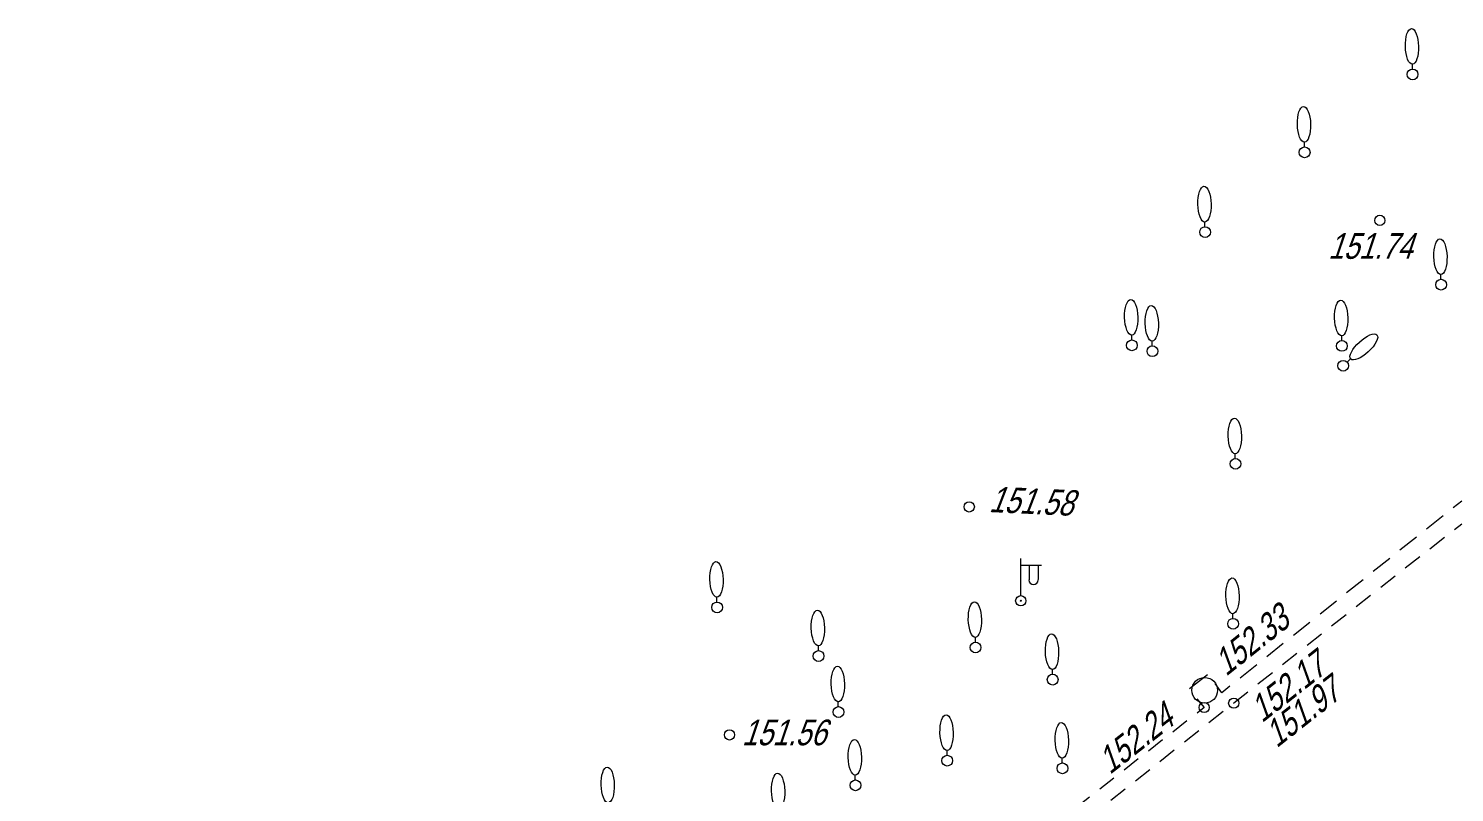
# Model space of a CAD drawing. Header units: metres. Extents: x 382 to 851, y 14083 to 14440.
# Drawn here: x 694.2 to 749.7, y 14354 to 14383.7 of the extents above; entities that cross this region are included whole.
import ezdxf
from ezdxf.enums import TextEntityAlignment as Align

# ---------------------------------------------------------------- set-up
doc = ezdxf.new("R2010")
doc.units = ezdxf.units.M
doc.header["$MEASUREMENT"] = 0
for name, color, linetype, lineweight in [('Бортовой камень', 7, 'Continuous', 25), ('Горизонтали', 7, 'Continuous', 25), ('Граница улицы', 7, 'Continuous', 25), ('Колодцы', 7, 'Continuous', 25), ('Отдельно стоящее дерево', 7, 'Continuous', 25), ('Фонари', 7, 'Continuous', 25)]:
    doc.layers.add(name, color=color, linetype=linetype, lineweight=lineweight)
doc.styles.add('Style-RUSSIAN_1251 I 0.32289', font='RUSSIAN_1251.shx', dxfattribs={"oblique": 18.5})

# ---------------------------------------------------------------- blocks, each defined once
blk = doc.blocks.new('PIKET_126')
at = {"layer": 'Горизонтали', "color": 251, "linetype": 'Continuous', "lineweight": 9}
blk.add_arc((0, 0), 0.2, 0, 360, dxfattribs=at)
blk = doc.blocks.new('DEREVO_197')
at = {"layer": 'Отдельно стоящее дерево', "color": 251, "linetype": 'Continuous', "lineweight": 9, "flags": 128}
blk.add_lwpolyline([(-0.007, 0.21), (-0.007, 0.393)], dxfattribs=at)
at = {"layer": 'Отдельно стоящее дерево', "color": 251, "linetype": 'Continuous', "lineweight": 9}
blk.add_arc((0, 0), 0.21, 0, 359.99999, dxfattribs=at)
blk.add_ellipse((-0.0255, 1.088), major_axis=(-0.0185, 0.695), ratio=0.3698286, dxfattribs=at)
blk = doc.blocks.new('DEREVO_199')
at = {"layer": 'Отдельно стоящее дерево', "color": 251, "linetype": 'Continuous', "lineweight": 9, "flags": 128}
blk.add_lwpolyline([(-0.007, 0.21), (-0.007, 0.393)], dxfattribs=at)
at = {"layer": 'Отдельно стоящее дерево', "color": 251, "linetype": 'Continuous', "lineweight": 9}
blk.add_arc((0, 0), 0.21, 0, 360, dxfattribs=at)
blk.add_ellipse((-0.025, 1.088), major_axis=(-0.019, 0.695), ratio=0.369829, dxfattribs=at)
blk = doc.blocks.new('DEREVO_200')
at = {"layer": 'Отдельно стоящее дерево', "color": 251, "linetype": 'Continuous', "lineweight": 9, "flags": 128}
blk.add_lwpolyline([(-0.007, 0.21), (-0.007, 0.393)], dxfattribs=at)
at = {"layer": 'Отдельно стоящее дерево', "color": 251, "linetype": 'Continuous', "lineweight": 9}
blk.add_arc((0, 0), 0.21, 0, 359.99999, dxfattribs=at)
blk.add_ellipse((-0.0255, 1.088), major_axis=(-0.0185, 0.695), ratio=0.3698286, dxfattribs=at)
blk = doc.blocks.new('DEREVO_201')
at = {"layer": 'Отдельно стоящее дерево', "color": 251, "linetype": 'Continuous', "lineweight": 9, "flags": 128}
blk.add_lwpolyline([(-0.007, 0.21), (-0.007, 0.393)], dxfattribs=at)
at = {"layer": 'Отдельно стоящее дерево', "color": 251, "linetype": 'Continuous', "lineweight": 9}
blk.add_arc((0, 0), 0.21, 0, 359.99999, dxfattribs=at)
blk.add_ellipse((-0.0255, 1.088), major_axis=(-0.0185, 0.695), ratio=0.3698286, dxfattribs=at)
blk = doc.blocks.new('DEREVO_202')
at = {"layer": 'Отдельно стоящее дерево', "color": 251, "linetype": 'Continuous', "lineweight": 9, "flags": 128}
blk.add_lwpolyline([(-0.007, 0.21), (-0.007, 0.393)], dxfattribs=at)
at = {"layer": 'Отдельно стоящее дерево', "color": 251, "linetype": 'Continuous', "lineweight": 9}
blk.add_arc((0, 0), 0.21, 0, 359.99999, dxfattribs=at)
blk.add_ellipse((-0.0255, 1.088), major_axis=(-0.0185, 0.695), ratio=0.3698286, dxfattribs=at)
blk = doc.blocks.new('DEREVO_369')
at = {"layer": 'Отдельно стоящее дерево', "color": 251, "linetype": 'Continuous', "lineweight": 9, "flags": 128}
blk.add_lwpolyline([(-0.007, 0.21), (-0.007, 0.393)], dxfattribs=at)
at = {"layer": 'Отдельно стоящее дерево', "color": 251, "linetype": 'Continuous', "lineweight": 9}
blk.add_arc((0, 0), 0.21, 0, 359.99999, dxfattribs=at)
blk.add_ellipse((-0.0255, 1.088), major_axis=(-0.0185, 0.695), ratio=0.3698286, dxfattribs=at)
blk = doc.blocks.new('DEREVO_371')
at = {"layer": 'Отдельно стоящее дерево', "color": 251, "linetype": 'Continuous', "lineweight": 9, "flags": 128}
blk.add_lwpolyline([(-0.007, 0.21), (-0.007, 0.393)], dxfattribs=at)
at = {"layer": 'Отдельно стоящее дерево', "color": 251, "linetype": 'Continuous', "lineweight": 9}
blk.add_arc((0, 0), 0.21, 0, 359.99999, dxfattribs=at)
blk.add_ellipse((-0.0255, 1.088), major_axis=(-0.0185, 0.695), ratio=0.3698286, dxfattribs=at)
blk = doc.blocks.new('DEREVO_372')
at = {"layer": 'Отдельно стоящее дерево', "color": 251, "linetype": 'Continuous', "lineweight": 9, "flags": 128}
blk.add_lwpolyline([(-0.007, 0.21), (-0.007, 0.393)], dxfattribs=at)
at = {"layer": 'Отдельно стоящее дерево', "color": 251, "linetype": 'Continuous', "lineweight": 9}
blk.add_arc((0, 0), 0.21, 0, 360, dxfattribs=at)
blk.add_ellipse((-0.025, 1.088), major_axis=(-0.019, 0.695), ratio=0.369829, dxfattribs=at)
blk = doc.blocks.new('DEREVO_373')
at = {"layer": 'Отдельно стоящее дерево', "color": 251, "linetype": 'Continuous', "lineweight": 9, "flags": 128}
blk.add_lwpolyline([(-0.007, 0.21), (-0.007, 0.393)], dxfattribs=at)
at = {"layer": 'Отдельно стоящее дерево', "color": 251, "linetype": 'Continuous', "lineweight": 9}
blk.add_arc((0, 0), 0.21, 0, 360, dxfattribs=at)
blk.add_ellipse((-0.025, 1.088), major_axis=(-0.019, 0.695), ratio=0.369829, dxfattribs=at)
blk = doc.blocks.new('DEREVO_374')
at = {"layer": 'Отдельно стоящее дерево', "color": 251, "linetype": 'Continuous', "lineweight": 9, "flags": 128}
blk.add_lwpolyline([(-0.007, 0.21), (-0.007, 0.393)], dxfattribs=at)
at = {"layer": 'Отдельно стоящее дерево', "color": 251, "linetype": 'Continuous', "lineweight": 9}
blk.add_arc((0, 0), 0.21, 0, 360, dxfattribs=at)
blk.add_ellipse((-0.025, 1.088), major_axis=(-0.019, 0.695), ratio=0.369829, dxfattribs=at)
blk = doc.blocks.new('DEREVO_375')
at = {"layer": 'Отдельно стоящее дерево', "color": 251, "linetype": 'Continuous', "lineweight": 9, "flags": 128}
blk.add_lwpolyline([(-0.007, 0.21), (-0.007, 0.393)], dxfattribs=at)
at = {"layer": 'Отдельно стоящее дерево', "color": 251, "linetype": 'Continuous', "lineweight": 9}
blk.add_arc((0, 0), 0.21, 0, 359.99999, dxfattribs=at)
blk.add_ellipse((-0.0255, 1.088), major_axis=(-0.0185, 0.695), ratio=0.3698286, dxfattribs=at)
blk = doc.blocks.new('DEREVO_376')
at = {"layer": 'Отдельно стоящее дерево', "color": 251, "linetype": 'Continuous', "lineweight": 9, "flags": 128}
blk.add_lwpolyline([(-0.007, 0.21), (-0.007, 0.393)], dxfattribs=at)
at = {"layer": 'Отдельно стоящее дерево', "color": 251, "linetype": 'Continuous', "lineweight": 9}
blk.add_arc((0, 0), 0.21, 0, 359.99999, dxfattribs=at)
blk.add_ellipse((-0.0255, 1.088), major_axis=(-0.0185, 0.695), ratio=0.3698286, dxfattribs=at)
blk = doc.blocks.new('DEREVO_377')
at = {"layer": 'Отдельно стоящее дерево', "color": 251, "linetype": 'Continuous', "lineweight": 9, "flags": 128}
blk.add_lwpolyline([(-0.007, 0.21), (-0.007, 0.393)], dxfattribs=at)
at = {"layer": 'Отдельно стоящее дерево', "color": 251, "linetype": 'Continuous', "lineweight": 9}
blk.add_arc((0, 0), 0.21, 0, 360, dxfattribs=at)
blk.add_ellipse((-0.025, 1.088), major_axis=(-0.019, 0.695), ratio=0.369829, dxfattribs=at)
blk = doc.blocks.new('DEREVO_378')
at = {"layer": 'Отдельно стоящее дерево', "color": 251, "linetype": 'Continuous', "lineweight": 9, "flags": 128}
blk.add_lwpolyline([(-0.007, 0.21), (-0.007, 0.393)], dxfattribs=at)
at = {"layer": 'Отдельно стоящее дерево', "color": 251, "linetype": 'Continuous', "lineweight": 9}
blk.add_arc((0, 0), 0.21, 0, 360, dxfattribs=at)
blk.add_ellipse((-0.026, 1.088), major_axis=(-0.019, 0.695), ratio=0.369829, dxfattribs=at)
blk = doc.blocks.new('DEREVO_379')
at = {"layer": 'Отдельно стоящее дерево', "color": 251, "linetype": 'Continuous', "lineweight": 9, "flags": 128}
blk.add_lwpolyline([(-0.007, 0.21), (-0.007, 0.393)], dxfattribs=at)
at = {"layer": 'Отдельно стоящее дерево', "color": 251, "linetype": 'Continuous', "lineweight": 9}
blk.add_arc((0, 0), 0.21, 0, 360, dxfattribs=at)
blk.add_ellipse((-0.025, 1.088), major_axis=(-0.019, 0.695), ratio=0.369829, dxfattribs=at)
blk = doc.blocks.new('DEREVO_380')
at = {"layer": 'Отдельно стоящее дерево', "color": 251, "linetype": 'Continuous', "lineweight": 9, "flags": 128}
blk.add_lwpolyline([(-0.007, 0.21), (-0.007, 0.393)], dxfattribs=at)
at = {"layer": 'Отдельно стоящее дерево', "color": 251, "linetype": 'Continuous', "lineweight": 9}
blk.add_arc((0, 0), 0.21, 0, 360, dxfattribs=at)
blk.add_ellipse((-0.025, 1.088), major_axis=(-0.019, 0.695), ratio=0.369829, dxfattribs=at)
blk = doc.blocks.new('DEREVO_381')
at = {"layer": 'Отдельно стоящее дерево', "color": 251, "linetype": 'Continuous', "lineweight": 9, "flags": 128}
blk.add_lwpolyline([(-0.007, 0.21), (-0.007, 0.393)], dxfattribs=at)
at = {"layer": 'Отдельно стоящее дерево', "color": 251, "linetype": 'Continuous', "lineweight": 9}
blk.add_arc((0, 0), 0.21, 0, 359.99999, dxfattribs=at)
blk.add_ellipse((-0.0255, 1.088), major_axis=(-0.0185, 0.695), ratio=0.3698286, dxfattribs=at)
blk = doc.blocks.new('DEREVO_382')
at = {"layer": 'Отдельно стоящее дерево', "color": 251, "linetype": 'Continuous', "lineweight": 9, "flags": 128}
blk.add_lwpolyline([(-0.007, 0.21), (-0.007, 0.393)], dxfattribs=at)
at = {"layer": 'Отдельно стоящее дерево', "color": 251, "linetype": 'Continuous', "lineweight": 9}
blk.add_arc((0, 0), 0.21, 0, 359.99999, dxfattribs=at)
blk.add_ellipse((-0.0255, 1.088), major_axis=(-0.0185, 0.695), ratio=0.3698286, dxfattribs=at)
blk = doc.blocks.new('DEREVO_383')
at = {"layer": 'Отдельно стоящее дерево', "color": 251, "linetype": 'Continuous', "lineweight": 9, "flags": 128}
blk.add_lwpolyline([(-0.007, 0.21), (-0.007, 0.393)], dxfattribs=at)
at = {"layer": 'Отдельно стоящее дерево', "color": 251, "linetype": 'Continuous', "lineweight": 9}
blk.add_arc((0, 0), 0.21, 0, 359.99999, dxfattribs=at)
blk.add_ellipse((-0.0255, 1.088), major_axis=(-0.0185, 0.695), ratio=0.3698286, dxfattribs=at)
blk = doc.blocks.new('DEREVO_384')
at = {"layer": 'Отдельно стоящее дерево', "color": 251, "linetype": 'Continuous', "lineweight": 9, "flags": 128}
blk.add_lwpolyline([(-0.007, 0.21), (-0.007, 0.393)], dxfattribs=at)
at = {"layer": 'Отдельно стоящее дерево', "color": 251, "linetype": 'Continuous', "lineweight": 9}
blk.add_arc((0, 0), 0.21, 0, 359.99999, dxfattribs=at)
blk.add_ellipse((-0.0255, 1.088), major_axis=(-0.0185, 0.695), ratio=0.3698286, dxfattribs=at)
blk = doc.blocks.new('FONAR5_14')
at = {"layer": 'Фонари', "color": 251, "linetype": 'Continuous', "lineweight": 9}
for p, q in [((0.003, 0.2), (0.003, 1.641)), ((0.017, 1.388), (0.805, 1.388)), ((0.322, 1.371), (0.322, 0.816)), ((0.676, 1.378), (0.676, 0.823))]:
    blk.add_line(p, q, dxfattribs=at)
for centre, radius, start, end in [((0.496, 0.809), 0.181, 180, 0), ((0, 0), 0.2, 0, 360), ((0, 0), 0.02, 0, 360)]:
    blk.add_arc(centre, radius, start, end, dxfattribs=at)
blk = doc.blocks.new('PIKET_306')
at = {"layer": 'Горизонтали', "color": 251, "linetype": 'Continuous', "lineweight": 9}
blk.add_arc((-0.00015, -0.0003), 0.2, 0, 359.999994, dxfattribs=at)
blk = doc.blocks.new('KOLOD_70')
at = {"layer": 'Колодцы', "color": 251, "linetype": 'Continuous', "lineweight": 9}
blk.add_arc((0, 0), 0.5, 0, 360, dxfattribs=at)
blk = doc.blocks.new('PIKET_349')
at = {"layer": 'Горизонтали', "color": 251, "linetype": 'Continuous', "lineweight": 9}
blk.add_arc((0, 0), 0.2, 0, 360, dxfattribs=at)
blk = doc.blocks.new('PIKET_350')
at = {"layer": 'Горизонтали', "color": 251, "linetype": 'Continuous', "lineweight": 9}
blk.add_arc((0, 0), 0.2, 0, 360, dxfattribs=at)
blk = doc.blocks.new('PIKET_351')
at = {"layer": 'Горизонтали', "color": 251, "linetype": 'Continuous', "lineweight": 9}
blk.add_arc((0, 0), 0.2, 0, 360, dxfattribs=at)
blk = doc.blocks.new('msdElementTypeLineString_104')
at = {"layer": 'Граница улицы', "color": 251, "linetype": 'Continuous', "lineweight": 9}
for p, q in [((45.751, 32.581), (45.474, 32.365)), ((45.08, 32.057), (44.527, 31.624)), ((44.133, 31.317), (43.58, 30.884)), ((43.186, 30.576), (42.633, 30.144)), ((42.239, 29.836), (41.686, 29.403)), ((41.292, 29.095), (40.739, 28.663)), ((40.345, 28.355), (39.792, 27.923)), ((39.398, 27.615), (38.845, 27.182)), ((38.451, 26.874), (37.898, 26.442)), ((37.504, 26.134), (36.95, 25.702)), ((36.557, 25.394), (36.003, 24.961)), ((35.609, 24.654), (35.052, 24.226)), ((34.656, 23.922), (34.099, 23.494)), ((33.702, 23.189), (33.145, 22.762)), ((32.749, 22.457), (32.192, 22.029)), ((31.796, 21.725), (31.239, 21.297)), ((30.842, 20.993), (30.285, 20.565)), ((29.889, 20.26), (29.332, 19.833)), ((28.935, 19.528), (28.379, 19.1)), ((27.982, 18.796), (27.425, 18.368)), ((27.029, 18.063), (26.472, 17.636)), ((26.075, 17.331), (25.519, 16.903)), ((0.794, 16.146), (0.583, 16.426)), ((25.122, 16.599), (24.565, 16.171)), ((24.169, 15.867), (23.612, 15.439)), ((0.896, 14.468), (0.445, 15.006)), ((23.215, 15.134), (22.658, 14.707)), ((22.262, 14.402), (21.705, 13.974)), ((21.309, 13.67), (20.752, 13.242)), ((1.594, 12.211), (1.476, 12.904)), ((20.355, 12.938), (19.798, 12.51)), ((1.797, 11.026), (1.679, 11.719)), ((19.402, 12.205), (18.845, 11.778)), ((18.448, 11.473), (17.892, 11.045)), ((17.495, 10.741), (16.938, 10.313)), ((1.966, 9.836), (1.87, 10.532)), ((2.13, 8.646), (2.034, 9.341)), ((15.587, 9.277), (15.03, 8.851)), ((14.632, 8.547), (14.075, 8.121)), ((13.677, 7.817), (13.12, 7.391)), ((2.339, 6.252), (2.295, 6.953)), ((12.722, 7.087), (12.164, 6.661)), ((11.767, 6.357), (11.209, 5.931)), ((10.812, 5.627), (10.254, 5.201)), ((2.596, 3.862), (2.509, 4.559)), ((9.857, 4.897), (9.299, 4.471)), ((8.902, 4.167), (8.344, 3.74)), ((7.947, 3.437), (7.389, 3.01)), ((6.992, 2.707), (6.434, 2.28)), ((3.065, 1.506), (2.91, 2.191)), ((6.037, 1.977), (5.479, 1.55)), ((5.082, 1.247), (4.524, 0.82)), ((3.362, 0.342), (3.183, 1.021)), ((4.127, 0.517), (3.569, 0.09))]:
    blk.add_line(p, q, dxfattribs=at)
at = {"layer": 'Граница улицы', "color": 251, "linetype": 'Continuous', "lineweight": 9, "flags": 128}
for points in [[(0.124, 15.39), (0, 15.537), (0.407, 15.843)], [(1.377, 13.394), (1.269, 13.927), (1.182, 14.059)], [(16.542, 10.009), (16.067, 9.644), (15.985, 9.581)], [(2.265, 7.452), (2.24, 7.847), (2.198, 8.15)], [(2.448, 5.055), (2.377, 5.627), (2.369, 5.753)], [(2.8, 2.679), (2.672, 3.248), (2.657, 3.366)]]:
    blk.add_lwpolyline(points, dxfattribs=at)
blk = doc.blocks.new('msdElementTypeLineString_114')
at = {"layer": 'Бортовой камень', "color": 251, "linetype": 'Continuous', "lineweight": 9}
for p, q in [((0.716, 1.275), (0.018, 0.721)), ((1.273, 0.565), (1.014, 0.928)), ((0.306, 0.341), (0.592, 0))]:
    blk.add_line(p, q, dxfattribs=at)
blk = doc.blocks.new('msdElementTypeLineString_138')
at = {"layer": 'Граница улицы', "color": 251, "linetype": 'Continuous', "lineweight": 9}
for p, q in [((9.339, 7.467), (9.013, 7.211)), ((8.622, 6.899), (7.975, 6.382)), ((7.585, 6.069), (6.938, 5.552)), ((6.548, 5.239), (5.901, 4.722)), ((5.51, 4.409), (4.863, 3.892)), ((4.473, 3.579), (3.826, 3.061)), ((3.435, 2.749), (2.789, 2.231)), ((2.398, 1.919), (1.751, 1.401)), ((1.361, 1.089), (0.714, 0.571)), ((0.323, 0.259), (0, 0))]:
    blk.add_line(p, q, dxfattribs=at)
blk = doc.blocks.new('msdElementTypeLineString_139')
at = {"layer": 'Бортовой камень', "color": 251, "linetype": 'Continuous', "lineweight": 9}
for p, q in [((51.8, 40.365), (51.519, 40.144)), ((51.125, 39.835), (50.563, 39.392)), ((50.169, 39.083), (49.606, 38.641)), ((49.213, 38.332), (48.65, 37.889)), ((48.257, 37.58), (47.694, 37.137)), ((47.301, 36.828), (46.738, 36.386)), ((46.345, 36.077), (45.782, 35.634)), ((45.389, 35.325), (44.826, 34.882)), ((44.433, 34.573), (43.87, 34.131)), ((42.523, 33.068), (41.961, 32.624)), ((41.569, 32.313), (41.008, 31.869)), ((40.616, 31.558), (40.055, 31.113)), ((39.663, 30.803), (39.101, 30.358)), ((38.71, 30.048), (38.148, 29.603)), ((37.756, 29.292), (37.195, 28.848)), ((36.803, 28.537), (36.242, 28.093)), ((35.85, 27.782), (35.289, 27.337)), ((34.897, 27.027), (34.335, 26.582)), ((33.943, 26.272), (33.382, 25.827)), ((32.032, 24.768), (31.464, 24.331)), ((31.068, 24.026), (30.501, 23.589)), ((30.105, 23.284), (29.538, 22.846)), ((29.142, 22.541), (28.574, 22.104)), ((28.178, 21.799), (27.611, 21.362)), ((27.215, 21.057), (26.647, 20.62)), ((26.251, 20.315), (25.684, 19.878)), ((25.288, 19.572), (24.721, 19.135)), ((24.325, 18.83), (23.757, 18.393)), ((23.361, 18.088), (22.794, 17.651)), ((22.398, 17.346), (21.831, 16.909)), ((21.435, 16.603), (20.867, 16.166)), ((20.471, 15.861), (19.904, 15.424)), ((19.508, 15.119), (18.941, 14.682)), ((18.544, 14.377), (17.977, 13.94)), ((17.581, 13.635), (17.014, 13.197)), ((16.618, 12.892), (16.05, 12.455)), ((15.654, 12.15), (15.087, 11.713)), ((14.691, 11.408), (14.124, 10.971)), ((13.728, 10.666), (13.16, 10.229)), ((11.802, 9.18), (11.235, 8.742)), ((10.84, 8.436), (10.273, 7.998)), ((9.878, 7.692), (9.311, 7.254)), ((8.916, 6.948), (8.349, 6.51)), ((7.953, 6.204), (7.387, 5.766)), ((6.991, 5.46), (6.425, 5.022)), ((6.031, 4.715), (5.467, 4.274)), ((5.073, 3.966), (4.508, 3.525)), ((4.115, 3.217), (3.55, 2.776)), ((3.156, 2.468), (2.592, 2.027)), ((2.198, 1.719), (1.634, 1.278)), ((1.24, 0.97), (0.676, 0.528)), ((0.282, 0.221), (0, 0))]:
    blk.add_line(p, q, dxfattribs=at)
at = {"layer": 'Бортовой камень', "color": 251, "linetype": 'Continuous', "lineweight": 9, "flags": 128}
for points in [[(43.477, 33.822), (42.932, 33.392), (42.914, 33.379)], [(32.99, 25.517), (32.53, 25.152), (32.428, 25.073)], [(12.764, 9.923), (12.547, 9.756), (12.197, 9.486)]]:
    blk.add_lwpolyline(points, dxfattribs=at)

msp = doc.modelspace()

# ---------------------------------------------------------------- block references
at = {"layer": 'Бортовой камень', "color": 251, "linetype": 'Continuous', "lineweight": 9}
for name, p in [('msdElementTypeLineString_139', (698.2, 14324.066)), ('msdElementTypeLineString_114', (739.388, 14357.29))]:
    msp.add_blockref(name, p, dxfattribs=at)
at = {"layer": 'Горизонтали', "color": 251, "linetype": 'Continuous', "lineweight": 9}
for name, p in [('PIKET_351', (746.814, 14376.251)), ('PIKET_306', (730.836, 14365.097)), ('PIKET_350', (739.98, 14357.29)), ('PIKET_126', (741.132, 14357.458)), ('PIKET_349', (721.508, 14356.224))]:
    msp.add_blockref(name, p, dxfattribs=at)
at = {"layer": 'Граница улицы', "color": 251, "linetype": 'Continuous', "lineweight": 9}
for name, p in [('msdElementTypeLineString_138', (740.661, 14357.855)), ('msdElementTypeLineString_104', (694.229, 14324.709))]:
    msp.add_blockref(name, p, dxfattribs=at)
at = {"layer": 'Колодцы', "color": 251, "linetype": 'Continuous', "lineweight": 9}
msp.add_blockref('KOLOD_70', (740.001, 14357.96), dxfattribs=at)
at = {"layer": 'Отдельно стоящее дерево', "color": 251, "linetype": 'Continuous', "lineweight": 9}
for name, p in [('DEREVO_384', (748.09, 14381.931)), ('DEREVO_383', (743.888, 14378.898)), ('DEREVO_382', (740.016, 14375.793)), ('DEREVO_379', (749.198, 14373.747)), ('DEREVO_381', (737.166, 14371.386)), ('DEREVO_380', (737.965, 14371.158)), ('DEREVO_377', (745.337, 14371.363)), ('DEREVO_376', (741.198, 14366.773)), ('DEREVO_373', (721.025, 14361.185)), ('DEREVO_202', (741.106, 14360.547)), ('DEREVO_374', (724.972, 14359.292)), ('DEREVO_375', (731.083, 14359.625)), ('DEREVO_201', (734.084, 14358.375)), ('DEREVO_372', (725.749, 14357.113)), ('DEREVO_199', (729.98, 14355.221)), ('DEREVO_200', (734.464, 14354.921)), ('DEREVO_197', (726.411, 14354.26)), ('DEREVO_369', (716.794, 14353.19)), ('DEREVO_371', (723.425, 14352.956))]:
    msp.add_blockref(name, p, dxfattribs=at)
at = {"layer": 'Отдельно стоящее дерево', "color": 251, "linetype": 'Continuous', "lineweight": 9, "rotation": 311.042359291395}
msp.add_blockref('DEREVO_378', (745.388, 14370.591), dxfattribs=at)
at = {"layer": 'Фонари', "color": 251, "linetype": 'Continuous', "lineweight": 9}
msp.add_blockref('FONAR5_14', (732.841, 14361.445), dxfattribs=at)

# ---------------------------------------------------------------- texts
at = {"layer": 'Горизонтали', "color": 251, "linetype": 'Continuous', "lineweight": 9, "style": 'Style-RUSSIAN_1251 I 0.32289', "oblique": 18.5, "width": 0.8}
for s, p in [('151.74', (744.799, 14374.753)), ('151.56', (721.984, 14355.819))]:
    msp.add_text(s, height=1, dxfattribs=at).set_placement(p)
at = {"layer": 'Горизонтали', "color": 251, "linetype": 'Continuous', "lineweight": 9, "style": 'Style-RUSSIAN_1251 I 0.32289', "oblique": 18.5}
for s, rotation, width, p in [('151.58', 357.383, 0.799996, (731.59, 14364.898)), ('152.17', 38.1772, 0.799996, (742.226, 14356.668)), ('152.24', 38.0147, 0.8, (736.306, 14354.657))]:
    msp.add_text(s, height=1, rotation=rotation, dxfattribs=dict(at, width=width)).set_placement(p)
at = {"layer": 'Горизонтали', "color": 251, "linetype": 'Continuous', "lineweight": 9, "style": 'Style-RUSSIAN_1251 I 0.32289', "oblique": 18.5, "width": 0.799996}
msp.add_text('151.97', height=1, rotation=38.1772, dxfattribs=at).set_placement((742.181, 14356.479), align=Align.TOP_LEFT)
at = {"layer": 'Колодцы', "color": 251, "linetype": 'Continuous', "lineweight": 9, "style": 'Style-RUSSIAN_1251 I 0.32289', "oblique": 18.5, "width": 0.8}
msp.add_text('152.33', height=1, rotation=38.6665, dxfattribs=at).set_placement((740.828, 14358.478))

doc.saveas('drawing.dxf')
